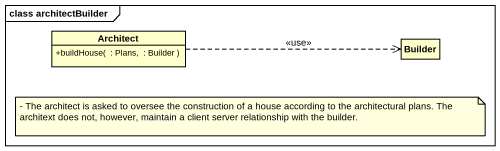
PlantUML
@startuml
mainframe class architectBuilder
hide circle
hide empty members
skinparam classAttributeIconSize 0
class Architect #FFFFCC {
  +buildHouse(  : Plans,  : Builder )
}
class Builder #FFFFCC
Architect .right.> Builder : <<use>>
note as N1
  - The architect is asked to oversee the construction of a house according to the architectural plans. The architext does not, however, maintain a client server relationship with the builder.
end note
@enduml
